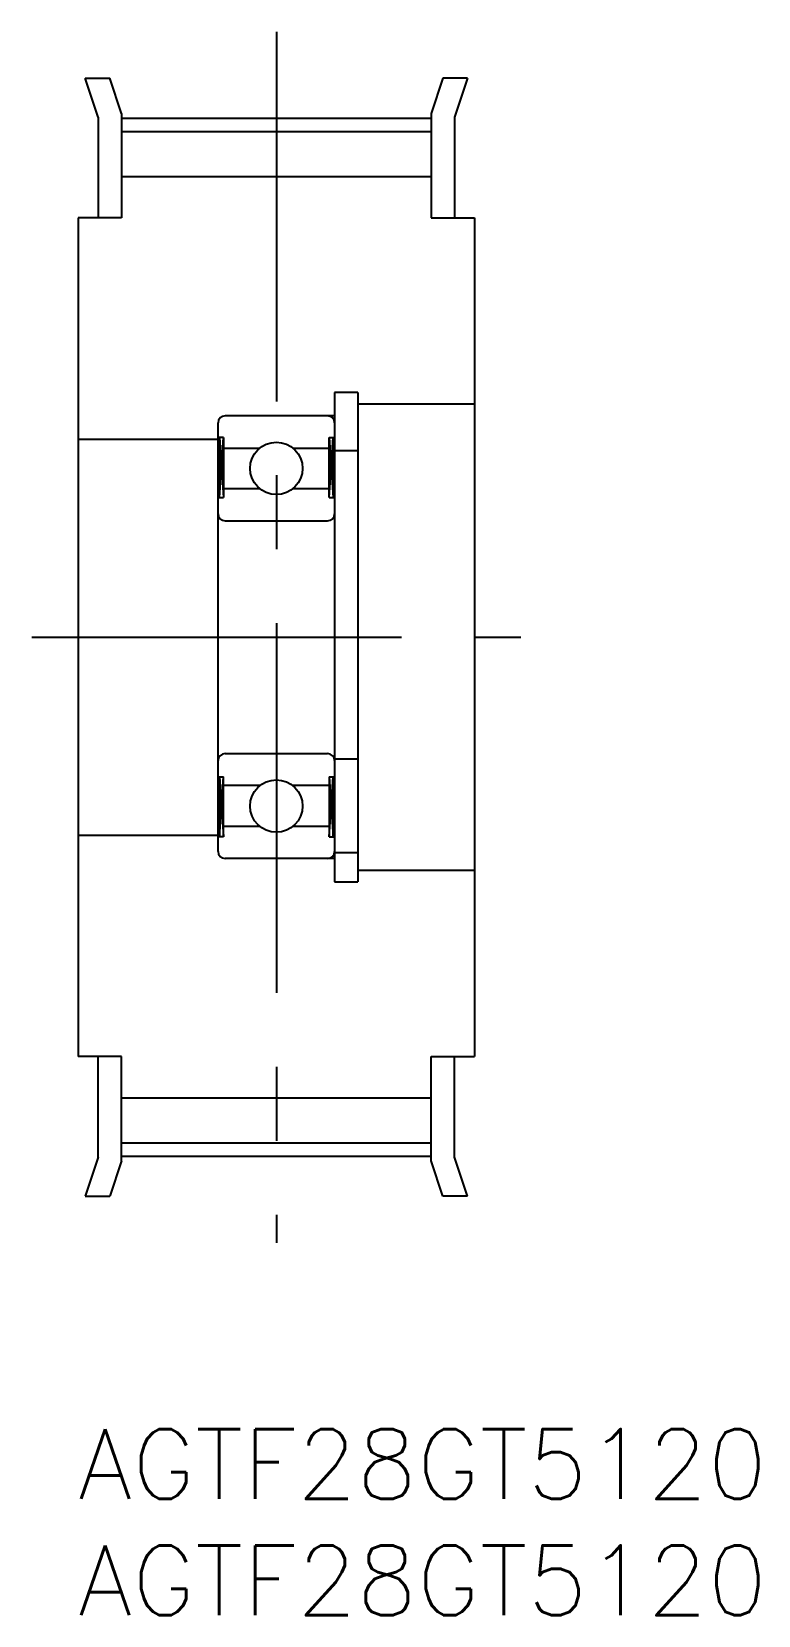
# Model space of a CAD drawing. Extents: x -2 to 29.2, y -8 to 60.
import ezdxf

# ---------------------------------------------------------------- set-up
doc = ezdxf.new("R2010")
doc.units = 0
doc.header["$LTSCALE"] = 0.5
doc.linetypes.add('CENTER', pattern=[50.8, 31.75, -6.35, 6.35, -6.35])
for name, color, linetype in [('MSM_CENTER', 1, 'CENTER'), ('MSM_CONTINUOUS', 7, 'CONTINUOUS'), ('MSM_NARROW', 5, 'CONTINUOUS'), ('MSM_PART_NUMBER', 7, 'CONTINUOUS')]:
    doc.layers.add(name, color=color, linetype=linetype)
doc.styles.get("Standard").update_dxf_attribs({"font": 'txt.shx', "height": 3, "bigfont": 'bigfont.shx'})

# ---------------------------------------------------------------- blocks, each defined once
blk = doc.blocks.new('*U3')
at = {"layer": 'MSM_PART_NUMBER'}
blk.add_text('AGTF28GT5120', height=3, dxfattribs=at).set_placement((0, -3))
blk = doc.blocks.new('*U4')
at = {"layer": 'MSM_PART_NUMBER'}
blk.add_text('AGTF28GT5120', height=3, dxfattribs=at).set_placement((0, -8))

msp = doc.modelspace()

# ---------------------------------------------------------------- linework, layer by layer
at = {"layer": 'MSM_CENTER'}
for p, q in [((8.5, 60), (8.5, 8)), ((1.85, 56.28), (15.15, 56.28)), ((-2, 34), (19, 34)), ((1.85, 11.72), (15.15, 11.72))]:
    msp.add_line(p, q, dxfattribs=at)
at = {"layer": 'MSM_CONTINUOUS'}
for p, q in [((0.3, 58), (1.353, 58)), ((0.85, 56.33), (0.3, 58)), ((1.85, 56.49), (1.353, 58)), ((15.647, 58), (15.15, 56.49)), ((16.7, 58), (15.647, 58)), ((16.7, 58), (16.15, 56.33)), ((1.85, 56.49), (1.85, 52)), ((15.15, 56.49), (15.15, 52)), ((0.85, 56.33), (0.85, 52)), ((16.15, 56.33), (16.15, 52)), ((1.85, 55.71), (15.15, 55.71)), ((1.85, 53.78), (15.15, 53.78)), ((0, 52), (0, 16)), ((1.85, 52), (0, 52)), ((15.15, 52), (17, 52)), ((17, 52), (17, 16)), ((11, 44.5), (11, 23.5)), ((12, 44.5), (11, 44.5)), ((12, 44.5), (12, 23.5)), ((17, 44), (12, 44)), ((6, 24.8), (6, 43.2)), ((11, 43.5), (6.3, 43.5)), ((0, 42.5), (6, 42.5)), ((6.23, 42.575), (6, 42.575)), ((6.058, 40), (6.058, 42.575)), ((6.23, 42.575), (6.23, 40)), ((10.77, 40), (10.77, 42.575)), ((10.77, 42.575), (11, 42.575)), ((10.942, 42.575), (10.942, 40)), ((6.23, 42.12), (7.787, 42.12)), ((9.213, 42.12), (10.77, 42.12)), ((12, 42), (11, 42)), ((7.799, 40.37), (6.23, 40.37)), ((10.77, 40.37), (9.201, 40.37)), ((6, 40), (6.23, 40)), ((10.77, 40), (11, 40)), ((6.3, 39), (10.7, 39)), ((6.3, 29), (10.7, 29)), ((12, 28.758), (11, 28.758)), ((6, 28), (6.23, 28)), ((6.058, 28), (6.058, 25.425)), ((6.23, 25.425), (6.23, 28)), ((10.77, 28), (11, 28)), ((10.77, 28), (10.77, 25.425)), ((10.942, 25.425), (10.942, 28)), ((7.799, 27.63), (6.23, 27.63)), ((10.77, 27.63), (9.201, 27.63)), ((6.23, 25.88), (7.787, 25.88)), ((9.213, 25.88), (10.77, 25.88)), ((0, 25.5), (6, 25.5)), ((6.23, 25.425), (6, 25.425)), ((10.77, 25.425), (11, 25.425)), ((11, 24.5), (6.3, 24.5)), ((11, 24.758), (12, 24.758)), ((12, 24), (17, 24)), ((11, 23.5), (12, 23.5)), ((1.85, 16), (0, 16)), ((0.85, 11.67), (0.85, 16)), ((1.85, 11.51), (1.85, 16)), ((15.15, 11.51), (15.15, 16)), ((15.15, 16), (17, 16)), ((16.15, 11.67), (16.15, 16)), ((1.85, 14.22), (15.15, 14.22)), ((1.85, 12.29), (15.15, 12.29)), ((0.85, 11.67), (0.3, 10)), ((16.7, 10), (16.15, 11.67)), ((1.85, 11.51), (1.353, 10)), ((15.647, 10), (15.15, 11.51)), ((0.3, 10), (1.353, 10)), ((16.7, 10), (15.647, 10))]:
    msp.add_line(p, q, dxfattribs=at)
for centre in [(8.5, 41.25), (8.5, 26.75)]:
    msp.add_circle(centre, 1.125, dxfattribs=at)
for centre, start, end in [((6.3, 43.2), 90, 180), ((10.7, 43.2), 0, 90), ((6.3, 39.3), 180, 270), ((10.7, 39.3), 270, 0), ((6.3, 28.7), 90, 180), ((10.7, 28.7), 0, 90), ((6.3, 24.8), 180, 270), ((10.7, 24.8), 270, 0)]:
    msp.add_arc(centre, 0.3, start, end, dxfattribs=at)
at = {"layer": 'MSM_NARROW'}
for p, q in [((6.058, 42.575), (6.23, 40)), ((6.058, 40), (6.23, 42.575)), ((10.77, 42.575), (10.942, 40)), ((10.77, 40), (10.942, 42.575)), ((6.058, 28), (6.23, 25.425)), ((6.058, 25.425), (6.23, 28)), ((10.77, 28), (10.942, 25.425)), ((10.77, 25.425), (10.942, 28))]:
    msp.add_line(p, q, dxfattribs=at)

# ---------------------------------------------------------------- block references
at = {"layer": 'MSM_CONTINUOUS'}
for name in ['*U3', '*U4']:
    msp.add_blockref(name, (0, 0), dxfattribs=at)

doc.saveas('drawing.dxf')
